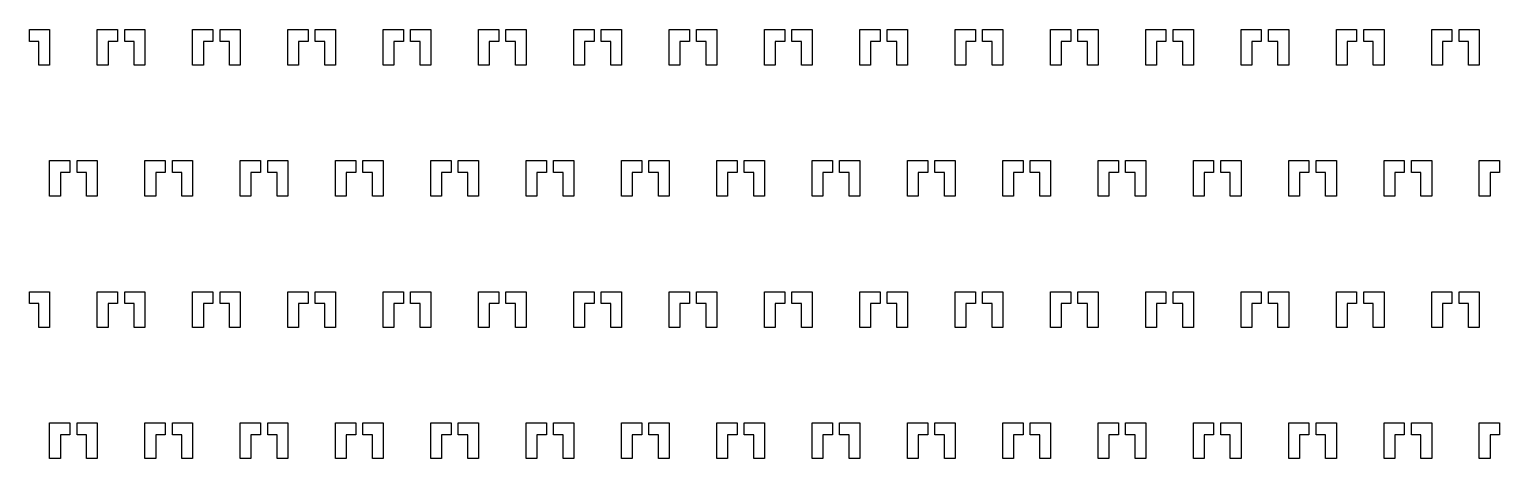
# Model space of a CAD drawing. Header units: millimetres. Extents: x 2102 to 86502, y 1818 to 64568.
# Drawn here: x 70635 to 71252, y 22233 to 22413 of the extents above; entities that cross this region are included whole.
import ezdxf

# ---------------------------------------------------------------- set-up
doc = ezdxf.new("R2010")
doc.units = ezdxf.units.MM
doc.layers.add('Layer-2', color=3, linetype='Continuous')

msp = doc.modelspace()

# ---------------------------------------------------------------- linework, layer by layer
at = {"layer": 'Layer-2'}
for p, q in [((70634.7, 22408.31), (70634.7, 22413.31)), ((70634.7, 22413.31), (70643.2, 22413.31)), ((70643.2, 22413.31), (70643.2, 22398.31)), ((70663.2, 22398.31), (70663.2, 22413.31)), ((70663.2, 22413.31), (70671.7, 22413.31)), ((70671.7, 22413.31), (70671.7, 22408.31)), ((70674.7, 22408.31), (70674.7, 22413.31)), ((70674.7, 22413.31), (70683.2, 22413.31)), ((70683.2, 22413.31), (70683.2, 22398.31)), ((70703.2, 22398.31), (70703.2, 22413.31)), ((70703.2, 22413.31), (70711.7, 22413.31)), ((70711.7, 22413.31), (70711.7, 22408.31)), ((70714.7, 22408.31), (70714.7, 22413.31)), ((70714.7, 22413.31), (70723.2, 22413.31)), ((70723.2, 22413.31), (70723.2, 22398.31)), ((70743.2, 22398.31), (70743.2, 22413.31)), ((70743.2, 22413.31), (70751.7, 22413.31)), ((70751.7, 22413.31), (70751.7, 22408.31)), ((70754.7, 22408.31), (70754.7, 22413.31)), ((70754.7, 22413.31), (70763.2, 22413.31)), ((70763.2, 22413.31), (70763.2, 22398.31)), ((70783.2, 22398.31), (70783.2, 22413.31)), ((70783.2, 22413.31), (70791.7, 22413.31)), ((70791.7, 22413.31), (70791.7, 22408.31)), ((70794.7, 22408.31), (70794.7, 22413.31)), ((70794.7, 22413.31), (70803.2, 22413.31)), ((70803.2, 22413.31), (70803.2, 22398.31)), ((70823.2, 22398.31), (70823.2, 22413.31)), ((70823.2, 22413.31), (70831.7, 22413.31)), ((70831.7, 22413.31), (70831.7, 22408.31)), ((70834.7, 22408.31), (70834.7, 22413.31)), ((70834.7, 22413.31), (70843.2, 22413.31)), ((70843.2, 22413.31), (70843.2, 22398.31)), ((70863.2, 22398.31), (70863.2, 22413.31)), ((70863.2, 22413.31), (70871.7, 22413.31)), ((70871.7, 22413.31), (70871.7, 22408.31)), ((70874.7, 22408.31), (70874.7, 22413.31)), ((70874.7, 22413.31), (70883.2, 22413.31)), ((70883.2, 22413.31), (70883.2, 22398.31)), ((70903.2, 22398.31), (70903.2, 22413.31)), ((70903.2, 22413.31), (70911.7, 22413.31)), ((70911.7, 22413.31), (70911.7, 22408.31)), ((70914.7, 22408.31), (70914.7, 22413.31)), ((70914.7, 22413.31), (70923.2, 22413.31)), ((70923.2, 22413.31), (70923.2, 22398.31)), ((70943.2, 22398.31), (70943.2, 22413.31)), ((70943.2, 22413.31), (70951.7, 22413.31)), ((70951.7, 22413.31), (70951.7, 22408.31)), ((70954.7, 22408.31), (70954.7, 22413.31)), ((70954.7, 22413.31), (70963.2, 22413.31)), ((70963.2, 22413.31), (70963.2, 22398.31)), ((70983.2, 22398.31), (70983.2, 22413.31)), ((70983.2, 22413.31), (70991.7, 22413.31)), ((70991.7, 22413.31), (70991.7, 22408.31)), ((70994.7, 22408.31), (70994.7, 22413.31)), ((70994.7, 22413.31), (71003.2, 22413.31)), ((71003.2, 22413.31), (71003.2, 22398.31)), ((71023.2, 22398.31), (71023.2, 22413.31)), ((71023.2, 22413.31), (71031.7, 22413.31)), ((71031.7, 22413.31), (71031.7, 22408.31)), ((71034.7, 22408.31), (71034.7, 22413.31)), ((71034.7, 22413.31), (71043.2, 22413.31)), ((71043.2, 22413.31), (71043.2, 22398.31)), ((71063.2, 22398.31), (71063.2, 22413.31)), ((71063.2, 22413.31), (71071.7, 22413.31)), ((71071.7, 22413.31), (71071.7, 22408.31)), ((71074.7, 22408.31), (71074.7, 22413.31)), ((71074.7, 22413.31), (71083.2, 22413.31)), ((71083.2, 22413.31), (71083.2, 22398.31)), ((71103.2, 22398.31), (71103.2, 22413.31)), ((71103.2, 22413.31), (71111.7, 22413.31)), ((71111.7, 22413.31), (71111.7, 22408.31)), ((71114.7, 22408.31), (71114.7, 22413.31)), ((71114.7, 22413.31), (71123.2, 22413.31)), ((71123.2, 22413.31), (71123.2, 22398.31)), ((71143.2, 22398.31), (71143.2, 22413.31)), ((71143.2, 22413.31), (71151.7, 22413.31)), ((71151.7, 22413.31), (71151.7, 22408.31)), ((71154.7, 22408.31), (71154.7, 22413.31)), ((71154.7, 22413.31), (71163.2, 22413.31)), ((71163.2, 22413.31), (71163.2, 22398.31)), ((71183.2, 22398.31), (71183.2, 22413.31)), ((71183.2, 22413.31), (71191.7, 22413.31)), ((71191.7, 22413.31), (71191.7, 22408.31)), ((71194.7, 22408.31), (71194.7, 22413.31)), ((71194.7, 22413.31), (71203.2, 22413.31)), ((71203.2, 22413.31), (71203.2, 22398.31)), ((71223.2, 22398.31), (71223.2, 22413.31)), ((71223.2, 22413.31), (71231.7, 22413.31)), ((71231.7, 22413.31), (71231.7, 22408.31)), ((71234.7, 22408.31), (71234.7, 22413.31)), ((71234.7, 22413.31), (71243.2, 22413.31)), ((71243.2, 22413.31), (71243.2, 22398.31)), ((70638.7, 22408.31), (70634.7, 22408.31)), ((70638.7, 22398.31), (70638.7, 22408.31)), ((70671.7, 22408.31), (70667.7, 22408.31)), ((70667.7, 22408.31), (70667.7, 22398.31)), ((70678.7, 22408.31), (70674.7, 22408.31)), ((70678.7, 22398.31), (70678.7, 22408.31)), ((70711.7, 22408.31), (70707.7, 22408.31)), ((70707.7, 22408.31), (70707.7, 22398.31)), ((70718.7, 22408.31), (70714.7, 22408.31)), ((70718.7, 22398.31), (70718.7, 22408.31)), ((70751.7, 22408.31), (70747.7, 22408.31)), ((70747.7, 22408.31), (70747.7, 22398.31)), ((70758.7, 22408.31), (70754.7, 22408.31)), ((70758.7, 22398.31), (70758.7, 22408.31)), ((70791.7, 22408.31), (70787.7, 22408.31)), ((70787.7, 22408.31), (70787.7, 22398.31)), ((70798.7, 22408.31), (70794.7, 22408.31)), ((70798.7, 22398.31), (70798.7, 22408.31)), ((70831.7, 22408.31), (70827.7, 22408.31)), ((70827.7, 22408.31), (70827.7, 22398.31)), ((70838.7, 22408.31), (70834.7, 22408.31)), ((70838.7, 22398.31), (70838.7, 22408.31)), ((70871.7, 22408.31), (70867.7, 22408.31)), ((70867.7, 22408.31), (70867.7, 22398.31)), ((70878.7, 22408.31), (70874.7, 22408.31)), ((70878.7, 22398.31), (70878.7, 22408.31)), ((70911.7, 22408.31), (70907.7, 22408.31)), ((70907.7, 22408.31), (70907.7, 22398.31)), ((70918.7, 22408.31), (70914.7, 22408.31)), ((70918.7, 22398.31), (70918.7, 22408.31)), ((70951.7, 22408.31), (70947.7, 22408.31)), ((70947.7, 22408.31), (70947.7, 22398.31)), ((70958.7, 22408.31), (70954.7, 22408.31)), ((70958.7, 22398.31), (70958.7, 22408.31)), ((70991.7, 22408.31), (70987.7, 22408.31)), ((70987.7, 22408.31), (70987.7, 22398.31)), ((70998.7, 22408.31), (70994.7, 22408.31)), ((70998.7, 22398.31), (70998.7, 22408.31)), ((71031.7, 22408.31), (71027.7, 22408.31)), ((71027.7, 22408.31), (71027.7, 22398.31)), ((71038.7, 22408.31), (71034.7, 22408.31)), ((71038.7, 22398.31), (71038.7, 22408.31)), ((71071.7, 22408.31), (71067.7, 22408.31)), ((71067.7, 22408.31), (71067.7, 22398.31)), ((71078.7, 22408.31), (71074.7, 22408.31)), ((71078.7, 22398.31), (71078.7, 22408.31)), ((71111.7, 22408.31), (71107.7, 22408.31)), ((71107.7, 22408.31), (71107.7, 22398.31)), ((71118.7, 22408.31), (71114.7, 22408.31)), ((71118.7, 22398.31), (71118.7, 22408.31)), ((71151.7, 22408.31), (71147.7, 22408.31)), ((71147.7, 22408.31), (71147.7, 22398.31)), ((71158.7, 22408.31), (71154.7, 22408.31)), ((71158.7, 22398.31), (71158.7, 22408.31)), ((71191.7, 22408.31), (71187.7, 22408.31)), ((71187.7, 22408.31), (71187.7, 22398.31)), ((71198.7, 22408.31), (71194.7, 22408.31)), ((71198.7, 22398.31), (71198.7, 22408.31)), ((71231.7, 22408.31), (71227.7, 22408.31)), ((71227.7, 22408.31), (71227.7, 22398.31)), ((71238.7, 22408.31), (71234.7, 22408.31)), ((71238.7, 22398.31), (71238.7, 22408.31)), ((70643.2, 22398.31), (70638.7, 22398.31)), ((70667.7, 22398.31), (70663.2, 22398.31)), ((70683.2, 22398.31), (70678.7, 22398.31)), ((70707.7, 22398.31), (70703.2, 22398.31)), ((70723.2, 22398.31), (70718.7, 22398.31)), ((70747.7, 22398.31), (70743.2, 22398.31)), ((70763.2, 22398.31), (70758.7, 22398.31)), ((70787.7, 22398.31), (70783.2, 22398.31)), ((70803.2, 22398.31), (70798.7, 22398.31)), ((70827.7, 22398.31), (70823.2, 22398.31)), ((70843.2, 22398.31), (70838.7, 22398.31)), ((70867.7, 22398.31), (70863.2, 22398.31)), ((70883.2, 22398.31), (70878.7, 22398.31)), ((70907.7, 22398.31), (70903.2, 22398.31)), ((70923.2, 22398.31), (70918.7, 22398.31)), ((70947.7, 22398.31), (70943.2, 22398.31)), ((70963.2, 22398.31), (70958.7, 22398.31)), ((70987.7, 22398.31), (70983.2, 22398.31)), ((71003.2, 22398.31), (70998.7, 22398.31)), ((71027.7, 22398.31), (71023.2, 22398.31)), ((71043.2, 22398.31), (71038.7, 22398.31)), ((71067.7, 22398.31), (71063.2, 22398.31)), ((71083.2, 22398.31), (71078.7, 22398.31)), ((71107.7, 22398.31), (71103.2, 22398.31)), ((71123.2, 22398.31), (71118.7, 22398.31)), ((71147.7, 22398.31), (71143.2, 22398.31)), ((71163.2, 22398.31), (71158.7, 22398.31)), ((71187.7, 22398.31), (71183.2, 22398.31)), ((71203.2, 22398.31), (71198.7, 22398.31)), ((71227.7, 22398.31), (71223.2, 22398.31)), ((71243.2, 22398.31), (71238.7, 22398.31)), ((70643.2, 22343.31), (70643.2, 22358.31)), ((70643.2, 22358.31), (70651.7, 22358.31)), ((70651.7, 22358.31), (70651.7, 22353.31)), ((70654.7, 22353.31), (70654.7, 22358.31)), ((70654.7, 22358.31), (70663.2, 22358.31)), ((70663.2, 22358.31), (70663.2, 22343.31)), ((70683.2, 22343.31), (70683.2, 22358.31)), ((70683.2, 22358.31), (70691.7, 22358.31)), ((70691.7, 22358.31), (70691.7, 22353.31)), ((70694.7, 22353.31), (70694.7, 22358.31)), ((70694.7, 22358.31), (70703.2, 22358.31)), ((70703.2, 22358.31), (70703.2, 22343.31)), ((70723.2, 22343.31), (70723.2, 22358.31)), ((70723.2, 22358.31), (70731.7, 22358.31)), ((70731.7, 22358.31), (70731.7, 22353.31)), ((70734.7, 22353.31), (70734.7, 22358.31)), ((70734.7, 22358.31), (70743.2, 22358.31)), ((70743.2, 22358.31), (70743.2, 22343.31)), ((70763.2, 22343.31), (70763.2, 22358.31)), ((70763.2, 22358.31), (70771.7, 22358.31)), ((70771.7, 22358.31), (70771.7, 22353.31)), ((70774.7, 22353.31), (70774.7, 22358.31)), ((70774.7, 22358.31), (70783.2, 22358.31)), ((70783.2, 22358.31), (70783.2, 22343.31)), ((70803.2, 22343.31), (70803.2, 22358.31)), ((70803.2, 22358.31), (70811.7, 22358.31)), ((70811.7, 22358.31), (70811.7, 22353.31)), ((70814.7, 22353.31), (70814.7, 22358.31)), ((70814.7, 22358.31), (70823.2, 22358.31)), ((70823.2, 22358.31), (70823.2, 22343.31)), ((70843.2, 22343.31), (70843.2, 22358.31)), ((70843.2, 22358.31), (70851.7, 22358.31)), ((70851.7, 22358.31), (70851.7, 22353.31)), ((70854.7, 22353.31), (70854.7, 22358.31)), ((70854.7, 22358.31), (70863.2, 22358.31)), ((70863.2, 22358.31), (70863.2, 22343.31)), ((70883.2, 22343.31), (70883.2, 22358.31)), ((70883.2, 22358.31), (70891.7, 22358.31)), ((70891.7, 22358.31), (70891.7, 22353.31)), ((70894.7, 22353.31), (70894.7, 22358.31)), ((70894.7, 22358.31), (70903.2, 22358.31)), ((70903.2, 22358.31), (70903.2, 22343.31)), ((70923.2, 22343.31), (70923.2, 22358.31)), ((70923.2, 22358.31), (70931.7, 22358.31)), ((70931.7, 22358.31), (70931.7, 22353.31)), ((70934.7, 22353.31), (70934.7, 22358.31)), ((70934.7, 22358.31), (70943.2, 22358.31)), ((70943.2, 22358.31), (70943.2, 22343.31)), ((70963.2, 22343.31), (70963.2, 22358.31)), ((70963.2, 22358.31), (70971.7, 22358.31)), ((70971.7, 22358.31), (70971.7, 22353.31)), ((70974.7, 22353.31), (70974.7, 22358.31)), ((70974.7, 22358.31), (70983.2, 22358.31)), ((70983.2, 22358.31), (70983.2, 22343.31)), ((71003.2, 22343.31), (71003.2, 22358.31)), ((71003.2, 22358.31), (71011.7, 22358.31)), ((71011.7, 22358.31), (71011.7, 22353.31)), ((71014.7, 22353.31), (71014.7, 22358.31)), ((71014.7, 22358.31), (71023.2, 22358.31)), ((71023.2, 22358.31), (71023.2, 22343.31)), ((71043.2, 22343.31), (71043.2, 22358.31)), ((71043.2, 22358.31), (71051.7, 22358.31)), ((71051.7, 22358.31), (71051.7, 22353.31)), ((71054.7, 22353.31), (71054.7, 22358.31)), ((71054.7, 22358.31), (71063.2, 22358.31)), ((71063.2, 22358.31), (71063.2, 22343.31)), ((71083.2, 22343.31), (71083.2, 22358.31)), ((71083.2, 22358.31), (71091.7, 22358.31)), ((71091.7, 22358.31), (71091.7, 22353.31)), ((71094.7, 22353.31), (71094.7, 22358.31)), ((71094.7, 22358.31), (71103.2, 22358.31)), ((71103.2, 22358.31), (71103.2, 22343.31)), ((71123.2, 22343.31), (71123.2, 22358.31)), ((71123.2, 22358.31), (71131.7, 22358.31)), ((71131.7, 22358.31), (71131.7, 22353.31)), ((71134.7, 22353.31), (71134.7, 22358.31)), ((71134.7, 22358.31), (71143.2, 22358.31)), ((71143.2, 22358.31), (71143.2, 22343.31)), ((71163.2, 22343.31), (71163.2, 22358.31)), ((71163.2, 22358.31), (71171.7, 22358.31)), ((71171.7, 22358.31), (71171.7, 22353.31)), ((71174.7, 22353.31), (71174.7, 22358.31)), ((71174.7, 22358.31), (71183.2, 22358.31)), ((71183.2, 22358.31), (71183.2, 22343.31)), ((71203.2, 22343.31), (71203.2, 22358.31)), ((71203.2, 22358.31), (71211.7, 22358.31)), ((71211.7, 22358.31), (71211.7, 22353.31)), ((71214.7, 22353.31), (71214.7, 22358.31)), ((71214.7, 22358.31), (71223.2, 22358.31)), ((71223.2, 22358.31), (71223.2, 22343.31)), ((71243.2, 22343.31), (71243.2, 22358.31)), ((71243.2, 22358.31), (71251.7, 22358.31)), ((71251.7, 22358.31), (71251.7, 22353.31)), ((70651.7, 22353.31), (70647.7, 22353.31)), ((70647.7, 22353.31), (70647.7, 22343.31)), ((70658.7, 22353.31), (70654.7, 22353.31)), ((70658.7, 22343.31), (70658.7, 22353.31)), ((70691.7, 22353.31), (70687.7, 22353.31)), ((70687.7, 22353.31), (70687.7, 22343.31)), ((70698.7, 22353.31), (70694.7, 22353.31)), ((70698.7, 22343.31), (70698.7, 22353.31)), ((70731.7, 22353.31), (70727.7, 22353.31)), ((70727.7, 22353.31), (70727.7, 22343.31)), ((70738.7, 22353.31), (70734.7, 22353.31)), ((70738.7, 22343.31), (70738.7, 22353.31)), ((70771.7, 22353.31), (70767.7, 22353.31)), ((70767.7, 22353.31), (70767.7, 22343.31)), ((70778.7, 22353.31), (70774.7, 22353.31)), ((70778.7, 22343.31), (70778.7, 22353.31)), ((70811.7, 22353.31), (70807.7, 22353.31)), ((70807.7, 22353.31), (70807.7, 22343.31)), ((70818.7, 22353.31), (70814.7, 22353.31)), ((70818.7, 22343.31), (70818.7, 22353.31)), ((70851.7, 22353.31), (70847.7, 22353.31)), ((70847.7, 22353.31), (70847.7, 22343.31)), ((70858.7, 22353.31), (70854.7, 22353.31)), ((70858.7, 22343.31), (70858.7, 22353.31)), ((70891.7, 22353.31), (70887.7, 22353.31)), ((70887.7, 22353.31), (70887.7, 22343.31)), ((70898.7, 22353.31), (70894.7, 22353.31)), ((70898.7, 22343.31), (70898.7, 22353.31)), ((70931.7, 22353.31), (70927.7, 22353.31)), ((70927.7, 22353.31), (70927.7, 22343.31)), ((70938.7, 22353.31), (70934.7, 22353.31)), ((70938.7, 22343.31), (70938.7, 22353.31)), ((70971.7, 22353.31), (70967.7, 22353.31)), ((70967.7, 22353.31), (70967.7, 22343.31)), ((70978.7, 22353.31), (70974.7, 22353.31)), ((70978.7, 22343.31), (70978.7, 22353.31)), ((71011.7, 22353.31), (71007.7, 22353.31)), ((71007.7, 22353.31), (71007.7, 22343.31)), ((71018.7, 22353.31), (71014.7, 22353.31)), ((71018.7, 22343.31), (71018.7, 22353.31)), ((71051.7, 22353.31), (71047.7, 22353.31)), ((71047.7, 22353.31), (71047.7, 22343.31)), ((71058.7, 22353.31), (71054.7, 22353.31)), ((71058.7, 22343.31), (71058.7, 22353.31)), ((71091.7, 22353.31), (71087.7, 22353.31)), ((71087.7, 22353.31), (71087.7, 22343.31)), ((71098.7, 22353.31), (71094.7, 22353.31)), ((71098.7, 22343.31), (71098.7, 22353.31)), ((71131.7, 22353.31), (71127.7, 22353.31)), ((71127.7, 22353.31), (71127.7, 22343.31)), ((71138.7, 22353.31), (71134.7, 22353.31)), ((71138.7, 22343.31), (71138.7, 22353.31)), ((71171.7, 22353.31), (71167.7, 22353.31)), ((71167.7, 22353.31), (71167.7, 22343.31)), ((71178.7, 22353.31), (71174.7, 22353.31)), ((71178.7, 22343.31), (71178.7, 22353.31)), ((71211.7, 22353.31), (71207.7, 22353.31)), ((71207.7, 22353.31), (71207.7, 22343.31)), ((71218.7, 22353.31), (71214.7, 22353.31)), ((71218.7, 22343.31), (71218.7, 22353.31)), ((71251.7, 22353.31), (71247.7, 22353.31)), ((71247.7, 22353.31), (71247.7, 22343.31)), ((70647.7, 22343.31), (70643.2, 22343.31)), ((70663.2, 22343.31), (70658.7, 22343.31)), ((70687.7, 22343.31), (70683.2, 22343.31)), ((70703.2, 22343.31), (70698.7, 22343.31)), ((70727.7, 22343.31), (70723.2, 22343.31)), ((70743.2, 22343.31), (70738.7, 22343.31)), ((70767.7, 22343.31), (70763.2, 22343.31)), ((70783.2, 22343.31), (70778.7, 22343.31)), ((70807.7, 22343.31), (70803.2, 22343.31)), ((70823.2, 22343.31), (70818.7, 22343.31)), ((70847.7, 22343.31), (70843.2, 22343.31)), ((70863.2, 22343.31), (70858.7, 22343.31)), ((70887.7, 22343.31), (70883.2, 22343.31)), ((70903.2, 22343.31), (70898.7, 22343.31)), ((70927.7, 22343.31), (70923.2, 22343.31)), ((70943.2, 22343.31), (70938.7, 22343.31)), ((70967.7, 22343.31), (70963.2, 22343.31)), ((70983.2, 22343.31), (70978.7, 22343.31)), ((71007.7, 22343.31), (71003.2, 22343.31)), ((71023.2, 22343.31), (71018.7, 22343.31)), ((71047.7, 22343.31), (71043.2, 22343.31)), ((71063.2, 22343.31), (71058.7, 22343.31)), ((71087.7, 22343.31), (71083.2, 22343.31)), ((71103.2, 22343.31), (71098.7, 22343.31)), ((71127.7, 22343.31), (71123.2, 22343.31)), ((71143.2, 22343.31), (71138.7, 22343.31)), ((71167.7, 22343.31), (71163.2, 22343.31)), ((71183.2, 22343.31), (71178.7, 22343.31)), ((71207.7, 22343.31), (71203.2, 22343.31)), ((71223.2, 22343.31), (71218.7, 22343.31)), ((71247.7, 22343.31), (71243.2, 22343.31)), ((70634.7, 22298.31), (70634.7, 22303.31)), ((70634.7, 22303.31), (70643.2, 22303.31)), ((70643.2, 22303.31), (70643.2, 22288.31)), ((70663.2, 22288.31), (70663.2, 22303.31)), ((70663.2, 22303.31), (70671.7, 22303.31)), ((70671.7, 22303.31), (70671.7, 22298.31)), ((70674.7, 22298.31), (70674.7, 22303.31)), ((70674.7, 22303.31), (70683.2, 22303.31)), ((70683.2, 22303.31), (70683.2, 22288.31)), ((70703.2, 22288.31), (70703.2, 22303.31)), ((70703.2, 22303.31), (70711.7, 22303.31)), ((70711.7, 22303.31), (70711.7, 22298.31)), ((70714.7, 22298.31), (70714.7, 22303.31)), ((70714.7, 22303.31), (70723.2, 22303.31)), ((70723.2, 22303.31), (70723.2, 22288.31)), ((70743.2, 22288.31), (70743.2, 22303.31)), ((70743.2, 22303.31), (70751.7, 22303.31)), ((70751.7, 22303.31), (70751.7, 22298.31)), ((70754.7, 22298.31), (70754.7, 22303.31)), ((70754.7, 22303.31), (70763.2, 22303.31)), ((70763.2, 22303.31), (70763.2, 22288.31)), ((70783.2, 22288.31), (70783.2, 22303.31)), ((70783.2, 22303.31), (70791.7, 22303.31)), ((70791.7, 22303.31), (70791.7, 22298.31)), ((70794.7, 22298.31), (70794.7, 22303.31)), ((70794.7, 22303.31), (70803.2, 22303.31)), ((70803.2, 22303.31), (70803.2, 22288.31)), ((70823.2, 22288.31), (70823.2, 22303.31)), ((70823.2, 22303.31), (70831.7, 22303.31)), ((70831.7, 22303.31), (70831.7, 22298.31)), ((70834.7, 22298.31), (70834.7, 22303.31)), ((70834.7, 22303.31), (70843.2, 22303.31)), ((70843.2, 22303.31), (70843.2, 22288.31)), ((70863.2, 22288.31), (70863.2, 22303.31)), ((70863.2, 22303.31), (70871.7, 22303.31)), ((70871.7, 22303.31), (70871.7, 22298.31)), ((70874.7, 22298.31), (70874.7, 22303.31)), ((70874.7, 22303.31), (70883.2, 22303.31)), ((70883.2, 22303.31), (70883.2, 22288.31)), ((70903.2, 22288.31), (70903.2, 22303.31)), ((70903.2, 22303.31), (70911.7, 22303.31)), ((70911.7, 22303.31), (70911.7, 22298.31)), ((70914.7, 22298.31), (70914.7, 22303.31)), ((70914.7, 22303.31), (70923.2, 22303.31)), ((70923.2, 22303.31), (70923.2, 22288.31)), ((70943.2, 22288.31), (70943.2, 22303.31)), ((70943.2, 22303.31), (70951.7, 22303.31)), ((70951.7, 22303.31), (70951.7, 22298.31)), ((70954.7, 22298.31), (70954.7, 22303.31)), ((70954.7, 22303.31), (70963.2, 22303.31)), ((70963.2, 22303.31), (70963.2, 22288.31)), ((70983.2, 22288.31), (70983.2, 22303.31)), ((70983.2, 22303.31), (70991.7, 22303.31)), ((70991.7, 22303.31), (70991.7, 22298.31)), ((70994.7, 22298.31), (70994.7, 22303.31)), ((70994.7, 22303.31), (71003.2, 22303.31)), ((71003.2, 22303.31), (71003.2, 22288.31)), ((71023.2, 22288.31), (71023.2, 22303.31)), ((71023.2, 22303.31), (71031.7, 22303.31)), ((71031.7, 22303.31), (71031.7, 22298.31)), ((71034.7, 22298.31), (71034.7, 22303.31)), ((71034.7, 22303.31), (71043.2, 22303.31)), ((71043.2, 22303.31), (71043.2, 22288.31)), ((71063.2, 22288.31), (71063.2, 22303.31)), ((71063.2, 22303.31), (71071.7, 22303.31)), ((71071.7, 22303.31), (71071.7, 22298.31)), ((71074.7, 22298.31), (71074.7, 22303.31)), ((71074.7, 22303.31), (71083.2, 22303.31)), ((71083.2, 22303.31), (71083.2, 22288.31)), ((71103.2, 22288.31), (71103.2, 22303.31)), ((71103.2, 22303.31), (71111.7, 22303.31)), ((71111.7, 22303.31), (71111.7, 22298.31)), ((71114.7, 22298.31), (71114.7, 22303.31)), ((71114.7, 22303.31), (71123.2, 22303.31)), ((71123.2, 22303.31), (71123.2, 22288.31)), ((71143.2, 22288.31), (71143.2, 22303.31)), ((71143.2, 22303.31), (71151.7, 22303.31)), ((71151.7, 22303.31), (71151.7, 22298.31)), ((71154.7, 22298.31), (71154.7, 22303.31)), ((71154.7, 22303.31), (71163.2, 22303.31)), ((71163.2, 22303.31), (71163.2, 22288.31)), ((71183.2, 22288.31), (71183.2, 22303.31)), ((71183.2, 22303.31), (71191.7, 22303.31)), ((71191.7, 22303.31), (71191.7, 22298.31)), ((71194.7, 22298.31), (71194.7, 22303.31)), ((71194.7, 22303.31), (71203.2, 22303.31)), ((71203.2, 22303.31), (71203.2, 22288.31)), ((71223.2, 22288.31), (71223.2, 22303.31)), ((71223.2, 22303.31), (71231.7, 22303.31)), ((71231.7, 22303.31), (71231.7, 22298.31)), ((71234.7, 22298.31), (71234.7, 22303.31)), ((71234.7, 22303.31), (71243.2, 22303.31)), ((71243.2, 22303.31), (71243.2, 22288.31)), ((70638.7, 22298.31), (70634.7, 22298.31)), ((70638.7, 22288.31), (70638.7, 22298.31)), ((70671.7, 22298.31), (70667.7, 22298.31)), ((70667.7, 22298.31), (70667.7, 22288.31)), ((70678.7, 22298.31), (70674.7, 22298.31)), ((70678.7, 22288.31), (70678.7, 22298.31)), ((70711.7, 22298.31), (70707.7, 22298.31)), ((70707.7, 22298.31), (70707.7, 22288.31)), ((70718.7, 22298.31), (70714.7, 22298.31)), ((70718.7, 22288.31), (70718.7, 22298.31)), ((70751.7, 22298.31), (70747.7, 22298.31)), ((70747.7, 22298.31), (70747.7, 22288.31)), ((70758.7, 22298.31), (70754.7, 22298.31)), ((70758.7, 22288.31), (70758.7, 22298.31)), ((70791.7, 22298.31), (70787.7, 22298.31)), ((70787.7, 22298.31), (70787.7, 22288.31)), ((70798.7, 22298.31), (70794.7, 22298.31)), ((70798.7, 22288.31), (70798.7, 22298.31)), ((70831.7, 22298.31), (70827.7, 22298.31)), ((70827.7, 22298.31), (70827.7, 22288.31)), ((70838.7, 22298.31), (70834.7, 22298.31)), ((70838.7, 22288.31), (70838.7, 22298.31)), ((70871.7, 22298.31), (70867.7, 22298.31)), ((70867.7, 22298.31), (70867.7, 22288.31)), ((70878.7, 22298.31), (70874.7, 22298.31)), ((70878.7, 22288.31), (70878.7, 22298.31)), ((70911.7, 22298.31), (70907.7, 22298.31)), ((70907.7, 22298.31), (70907.7, 22288.31)), ((70918.7, 22298.31), (70914.7, 22298.31)), ((70918.7, 22288.31), (70918.7, 22298.31)), ((70951.7, 22298.31), (70947.7, 22298.31)), ((70947.7, 22298.31), (70947.7, 22288.31)), ((70958.7, 22298.31), (70954.7, 22298.31)), ((70958.7, 22288.31), (70958.7, 22298.31)), ((70991.7, 22298.31), (70987.7, 22298.31)), ((70987.7, 22298.31), (70987.7, 22288.31)), ((70998.7, 22298.31), (70994.7, 22298.31)), ((70998.7, 22288.31), (70998.7, 22298.31)), ((71031.7, 22298.31), (71027.7, 22298.31)), ((71027.7, 22298.31), (71027.7, 22288.31)), ((71038.7, 22298.31), (71034.7, 22298.31)), ((71038.7, 22288.31), (71038.7, 22298.31)), ((71071.7, 22298.31), (71067.7, 22298.31)), ((71067.7, 22298.31), (71067.7, 22288.31)), ((71078.7, 22298.31), (71074.7, 22298.31)), ((71078.7, 22288.31), (71078.7, 22298.31)), ((71111.7, 22298.31), (71107.7, 22298.31)), ((71107.7, 22298.31), (71107.7, 22288.31)), ((71118.7, 22298.31), (71114.7, 22298.31)), ((71118.7, 22288.31), (71118.7, 22298.31)), ((71151.7, 22298.31), (71147.7, 22298.31)), ((71147.7, 22298.31), (71147.7, 22288.31)), ((71158.7, 22298.31), (71154.7, 22298.31)), ((71158.7, 22288.31), (71158.7, 22298.31)), ((71191.7, 22298.31), (71187.7, 22298.31)), ((71187.7, 22298.31), (71187.7, 22288.31)), ((71198.7, 22298.31), (71194.7, 22298.31)), ((71198.7, 22288.31), (71198.7, 22298.31)), ((71231.7, 22298.31), (71227.7, 22298.31)), ((71227.7, 22298.31), (71227.7, 22288.31)), ((71238.7, 22298.31), (71234.7, 22298.31)), ((71238.7, 22288.31), (71238.7, 22298.31)), ((70643.2, 22288.31), (70638.7, 22288.31)), ((70667.7, 22288.31), (70663.2, 22288.31)), ((70683.2, 22288.31), (70678.7, 22288.31)), ((70707.7, 22288.31), (70703.2, 22288.31)), ((70723.2, 22288.31), (70718.7, 22288.31)), ((70747.7, 22288.31), (70743.2, 22288.31)), ((70763.2, 22288.31), (70758.7, 22288.31)), ((70787.7, 22288.31), (70783.2, 22288.31)), ((70803.2, 22288.31), (70798.7, 22288.31)), ((70827.7, 22288.31), (70823.2, 22288.31)), ((70843.2, 22288.31), (70838.7, 22288.31)), ((70867.7, 22288.31), (70863.2, 22288.31)), ((70883.2, 22288.31), (70878.7, 22288.31)), ((70907.7, 22288.31), (70903.2, 22288.31)), ((70923.2, 22288.31), (70918.7, 22288.31)), ((70947.7, 22288.31), (70943.2, 22288.31)), ((70963.2, 22288.31), (70958.7, 22288.31)), ((70987.7, 22288.31), (70983.2, 22288.31)), ((71003.2, 22288.31), (70998.7, 22288.31)), ((71027.7, 22288.31), (71023.2, 22288.31)), ((71043.2, 22288.31), (71038.7, 22288.31)), ((71067.7, 22288.31), (71063.2, 22288.31)), ((71083.2, 22288.31), (71078.7, 22288.31)), ((71107.7, 22288.31), (71103.2, 22288.31)), ((71123.2, 22288.31), (71118.7, 22288.31)), ((71147.7, 22288.31), (71143.2, 22288.31)), ((71163.2, 22288.31), (71158.7, 22288.31)), ((71187.7, 22288.31), (71183.2, 22288.31)), ((71203.2, 22288.31), (71198.7, 22288.31)), ((71227.7, 22288.31), (71223.2, 22288.31)), ((71243.2, 22288.31), (71238.7, 22288.31)), ((70643.2, 22233.31), (70643.2, 22248.31)), ((70643.2, 22248.31), (70651.7, 22248.31)), ((70651.7, 22243.31), (70647.7, 22243.31)), ((70647.7, 22243.31), (70647.7, 22233.31)), ((70651.7, 22248.31), (70651.7, 22243.31)), ((70654.7, 22243.31), (70654.7, 22248.31)), ((70654.7, 22248.31), (70663.2, 22248.31)), ((70658.7, 22243.31), (70654.7, 22243.31)), ((70658.7, 22233.31), (70658.7, 22243.31)), ((70663.2, 22248.31), (70663.2, 22233.31)), ((70683.2, 22233.31), (70683.2, 22248.31)), ((70683.2, 22248.31), (70691.7, 22248.31)), ((70691.7, 22243.31), (70687.7, 22243.31)), ((70687.7, 22243.31), (70687.7, 22233.31)), ((70691.7, 22248.31), (70691.7, 22243.31)), ((70694.7, 22243.31), (70694.7, 22248.31)), ((70694.7, 22248.31), (70703.2, 22248.31)), ((70698.7, 22243.31), (70694.7, 22243.31)), ((70698.7, 22233.31), (70698.7, 22243.31)), ((70703.2, 22248.31), (70703.2, 22233.31)), ((70723.2, 22233.31), (70723.2, 22248.31)), ((70723.2, 22248.31), (70731.7, 22248.31)), ((70731.7, 22243.31), (70727.7, 22243.31)), ((70727.7, 22243.31), (70727.7, 22233.31)), ((70731.7, 22248.31), (70731.7, 22243.31)), ((70734.7, 22243.31), (70734.7, 22248.31)), ((70734.7, 22248.31), (70743.2, 22248.31)), ((70738.7, 22243.31), (70734.7, 22243.31)), ((70738.7, 22233.31), (70738.7, 22243.31)), ((70743.2, 22248.31), (70743.2, 22233.31)), ((70763.2, 22233.31), (70763.2, 22248.31)), ((70763.2, 22248.31), (70771.7, 22248.31)), ((70771.7, 22243.31), (70767.7, 22243.31)), ((70767.7, 22243.31), (70767.7, 22233.31)), ((70771.7, 22248.31), (70771.7, 22243.31)), ((70774.7, 22243.31), (70774.7, 22248.31)), ((70774.7, 22248.31), (70783.2, 22248.31)), ((70778.7, 22243.31), (70774.7, 22243.31)), ((70778.7, 22233.31), (70778.7, 22243.31)), ((70783.2, 22248.31), (70783.2, 22233.31)), ((70803.2, 22233.31), (70803.2, 22248.31)), ((70803.2, 22248.31), (70811.7, 22248.31)), ((70811.7, 22243.31), (70807.7, 22243.31)), ((70807.7, 22243.31), (70807.7, 22233.31)), ((70811.7, 22248.31), (70811.7, 22243.31)), ((70814.7, 22243.31), (70814.7, 22248.31)), ((70814.7, 22248.31), (70823.2, 22248.31)), ((70818.7, 22243.31), (70814.7, 22243.31)), ((70818.7, 22233.31), (70818.7, 22243.31)), ((70823.2, 22248.31), (70823.2, 22233.31)), ((70843.2, 22233.31), (70843.2, 22248.31)), ((70843.2, 22248.31), (70851.7, 22248.31)), ((70851.7, 22243.31), (70847.7, 22243.31)), ((70847.7, 22243.31), (70847.7, 22233.31)), ((70851.7, 22248.31), (70851.7, 22243.31)), ((70854.7, 22243.31), (70854.7, 22248.31)), ((70854.7, 22248.31), (70863.2, 22248.31)), ((70858.7, 22243.31), (70854.7, 22243.31)), ((70858.7, 22233.31), (70858.7, 22243.31)), ((70863.2, 22248.31), (70863.2, 22233.31)), ((70883.2, 22233.31), (70883.2, 22248.31)), ((70883.2, 22248.31), (70891.7, 22248.31)), ((70891.7, 22243.31), (70887.7, 22243.31)), ((70887.7, 22243.31), (70887.7, 22233.31)), ((70891.7, 22248.31), (70891.7, 22243.31)), ((70894.7, 22243.31), (70894.7, 22248.31)), ((70894.7, 22248.31), (70903.2, 22248.31)), ((70898.7, 22243.31), (70894.7, 22243.31)), ((70898.7, 22233.31), (70898.7, 22243.31)), ((70903.2, 22248.31), (70903.2, 22233.31)), ((70923.2, 22233.31), (70923.2, 22248.31)), ((70923.2, 22248.31), (70931.7, 22248.31)), ((70931.7, 22243.31), (70927.7, 22243.31)), ((70927.7, 22243.31), (70927.7, 22233.31)), ((70931.7, 22248.31), (70931.7, 22243.31)), ((70934.7, 22243.31), (70934.7, 22248.31)), ((70934.7, 22248.31), (70943.2, 22248.31)), ((70938.7, 22243.31), (70934.7, 22243.31)), ((70938.7, 22233.31), (70938.7, 22243.31)), ((70943.2, 22248.31), (70943.2, 22233.31)), ((70963.2, 22233.31), (70963.2, 22248.31)), ((70963.2, 22248.31), (70971.7, 22248.31)), ((70971.7, 22243.31), (70967.7, 22243.31)), ((70967.7, 22243.31), (70967.7, 22233.31)), ((70971.7, 22248.31), (70971.7, 22243.31)), ((70974.7, 22243.31), (70974.7, 22248.31)), ((70974.7, 22248.31), (70983.2, 22248.31)), ((70978.7, 22243.31), (70974.7, 22243.31)), ((70978.7, 22233.31), (70978.7, 22243.31)), ((70983.2, 22248.31), (70983.2, 22233.31)), ((71003.2, 22233.31), (71003.2, 22248.31)), ((71003.2, 22248.31), (71011.7, 22248.31)), ((71011.7, 22243.31), (71007.7, 22243.31)), ((71007.7, 22243.31), (71007.7, 22233.31)), ((71011.7, 22248.31), (71011.7, 22243.31)), ((71014.7, 22243.31), (71014.7, 22248.31)), ((71014.7, 22248.31), (71023.2, 22248.31)), ((71018.7, 22243.31), (71014.7, 22243.31)), ((71018.7, 22233.31), (71018.7, 22243.31)), ((71023.2, 22248.31), (71023.2, 22233.31)), ((71043.2, 22233.31), (71043.2, 22248.31)), ((71043.2, 22248.31), (71051.7, 22248.31)), ((71051.7, 22243.31), (71047.7, 22243.31)), ((71047.7, 22243.31), (71047.7, 22233.31)), ((71051.7, 22248.31), (71051.7, 22243.31)), ((71054.7, 22243.31), (71054.7, 22248.31)), ((71054.7, 22248.31), (71063.2, 22248.31)), ((71058.7, 22243.31), (71054.7, 22243.31)), ((71058.7, 22233.31), (71058.7, 22243.31)), ((71063.2, 22248.31), (71063.2, 22233.31)), ((71083.2, 22233.31), (71083.2, 22248.31)), ((71083.2, 22248.31), (71091.7, 22248.31)), ((71091.7, 22243.31), (71087.7, 22243.31)), ((71087.7, 22243.31), (71087.7, 22233.31)), ((71091.7, 22248.31), (71091.7, 22243.31)), ((71094.7, 22243.31), (71094.7, 22248.31)), ((71094.7, 22248.31), (71103.2, 22248.31)), ((71098.7, 22243.31), (71094.7, 22243.31)), ((71098.7, 22233.31), (71098.7, 22243.31)), ((71103.2, 22248.31), (71103.2, 22233.31)), ((71123.2, 22233.31), (71123.2, 22248.31)), ((71123.2, 22248.31), (71131.7, 22248.31)), ((71131.7, 22243.31), (71127.7, 22243.31)), ((71127.7, 22243.31), (71127.7, 22233.31)), ((71131.7, 22248.31), (71131.7, 22243.31)), ((71134.7, 22243.31), (71134.7, 22248.31)), ((71134.7, 22248.31), (71143.2, 22248.31)), ((71138.7, 22243.31), (71134.7, 22243.31)), ((71138.7, 22233.31), (71138.7, 22243.31)), ((71143.2, 22248.31), (71143.2, 22233.31)), ((71163.2, 22233.31), (71163.2, 22248.31)), ((71163.2, 22248.31), (71171.7, 22248.31)), ((71171.7, 22243.31), (71167.7, 22243.31)), ((71167.7, 22243.31), (71167.7, 22233.31)), ((71171.7, 22248.31), (71171.7, 22243.31)), ((71174.7, 22243.31), (71174.7, 22248.31)), ((71174.7, 22248.31), (71183.2, 22248.31)), ((71178.7, 22243.31), (71174.7, 22243.31)), ((71178.7, 22233.31), (71178.7, 22243.31)), ((71183.2, 22248.31), (71183.2, 22233.31)), ((71203.2, 22233.31), (71203.2, 22248.31)), ((71203.2, 22248.31), (71211.7, 22248.31)), ((71211.7, 22243.31), (71207.7, 22243.31)), ((71207.7, 22243.31), (71207.7, 22233.31)), ((71211.7, 22248.31), (71211.7, 22243.31)), ((71214.7, 22243.31), (71214.7, 22248.31)), ((71214.7, 22248.31), (71223.2, 22248.31)), ((71218.7, 22243.31), (71214.7, 22243.31)), ((71218.7, 22233.31), (71218.7, 22243.31)), ((71223.2, 22248.31), (71223.2, 22233.31)), ((71243.2, 22233.31), (71243.2, 22248.31)), ((71243.2, 22248.31), (71251.7, 22248.31)), ((71251.7, 22243.31), (71247.7, 22243.31)), ((71247.7, 22243.31), (71247.7, 22233.31)), ((71251.7, 22248.31), (71251.7, 22243.31)), ((70647.7, 22233.31), (70643.2, 22233.31)), ((70663.2, 22233.31), (70658.7, 22233.31)), ((70687.7, 22233.31), (70683.2, 22233.31)), ((70703.2, 22233.31), (70698.7, 22233.31)), ((70727.7, 22233.31), (70723.2, 22233.31)), ((70743.2, 22233.31), (70738.7, 22233.31)), ((70767.7, 22233.31), (70763.2, 22233.31)), ((70783.2, 22233.31), (70778.7, 22233.31)), ((70807.7, 22233.31), (70803.2, 22233.31)), ((70823.2, 22233.31), (70818.7, 22233.31)), ((70847.7, 22233.31), (70843.2, 22233.31)), ((70863.2, 22233.31), (70858.7, 22233.31)), ((70887.7, 22233.31), (70883.2, 22233.31)), ((70903.2, 22233.31), (70898.7, 22233.31)), ((70927.7, 22233.31), (70923.2, 22233.31)), ((70943.2, 22233.31), (70938.7, 22233.31)), ((70967.7, 22233.31), (70963.2, 22233.31)), ((70983.2, 22233.31), (70978.7, 22233.31)), ((71007.7, 22233.31), (71003.2, 22233.31)), ((71023.2, 22233.31), (71018.7, 22233.31)), ((71047.7, 22233.31), (71043.2, 22233.31)), ((71063.2, 22233.31), (71058.7, 22233.31)), ((71087.7, 22233.31), (71083.2, 22233.31)), ((71103.2, 22233.31), (71098.7, 22233.31)), ((71127.7, 22233.31), (71123.2, 22233.31)), ((71143.2, 22233.31), (71138.7, 22233.31)), ((71167.7, 22233.31), (71163.2, 22233.31)), ((71183.2, 22233.31), (71178.7, 22233.31)), ((71207.7, 22233.31), (71203.2, 22233.31)), ((71223.2, 22233.31), (71218.7, 22233.31)), ((71247.7, 22233.31), (71243.2, 22233.31))]:
    msp.add_line(p, q, dxfattribs=at)

doc.saveas('drawing.dxf')
